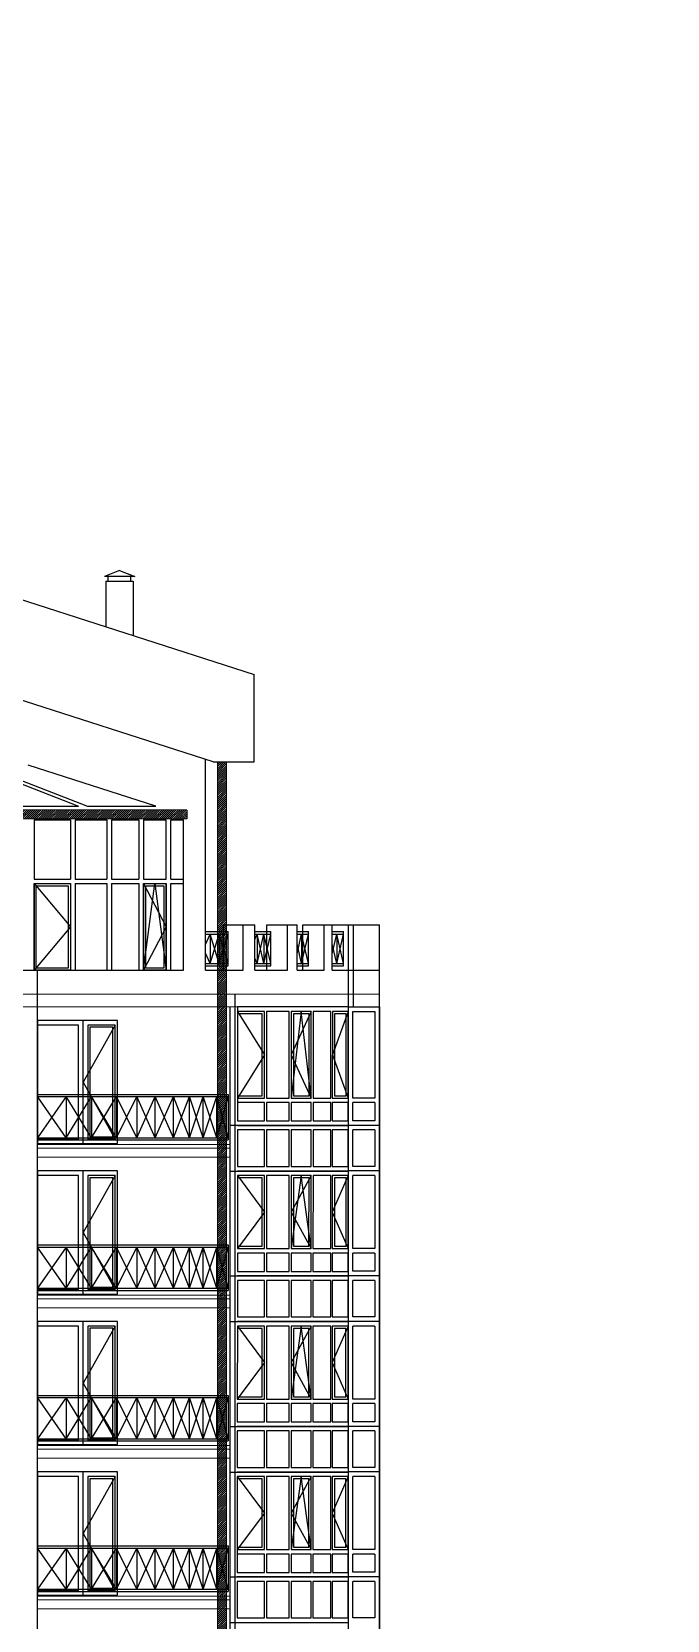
# Model space of a CAD drawing. Header units: inches. Extents: x -634 to 3638, y -6930911 to 5552.
# Drawn here: x 1466.16 to 1480.72, y 3508.83 to 3545.2 of the extents above; entities that cross this region are included whole.
import ezdxf

# ---------------------------------------------------------------- set-up
doc = ezdxf.new("R2010")
doc.units = ezdxf.units.IN
doc.header["$MEASUREMENT"] = 0
doc.linetypes.add('DASHED2', pattern=[9.525, 6.35, -3.175])
for name, color, linetype in [('ALUC', 202, 'Continuous'), ('OGRAJDENIYE', 255, 'Continuous'), ('Okno', 150, 'Continuous'), ('WALL', 243, 'Continuous')]:
    doc.layers.add(name, color=color, linetype=linetype)
doc.layers.add('ELEV', color=134, linetype='Continuous', lineweight=18)
doc.layers.add('WALL_1', color=11, linetype='Continuous', lineweight=15)
pattern_1 = [(45, (1262.311104, 3366.587935), (-0.02343928418428, 0.02343928418428), [])]

msp = doc.modelspace()

# ---------------------------------------------------------------- hatches: boundary and pattern name
at = {"layer": 'ELEV', "linetype": 'Continuous'}
h = msp.add_hatch(dxfattribs=at)
h.set_pattern_fill('ANSI31', color=256, scale=0.01044, style=0)
h.set_pattern_definition(pattern_1)
edge = h.paths.add_edge_path()
edge.add_ellipse((1445.78234, 3471.96182), major_axis=(0, 6932302.83262), ratio=0.00000001506, start_angle=89.999976115149, end_angle=270.000023884851)
edge.add_line((1445.67794, 3474.85168), (1445.67794, 3528.48347))
edge.add_line((1445.67794, 3528.48347), (1445.88675, 3528.48347))
edge.add_line((1445.88675, 3528.48347), (1445.88675, 3474.85168))
h = msp.add_hatch(dxfattribs=at)
h.set_pattern_fill('ANSI31', color=256, scale=0.01044, style=0)
h.set_pattern_definition(pattern_1)
edge = h.paths.add_edge_path()
edge.add_line((1470.41406, 3474.59067), (1470.41406, 3528.48347))
edge.add_line((1470.41406, 3528.48347), (1470.62287, 3528.48347))
edge.add_line((1470.62287, 3528.48347), (1470.62287, 3474.59067))
edge.add_ellipse((1470.51844, 3474.93555), major_axis=(-0.00005, 0.3708), ratio=0.76649681, start_angle=158.442209, end_angle=201.545203)
h = msp.add_hatch(dxfattribs=at)
h.set_pattern_fill('ANSI31', color=256, scale=0.01044, style=0)
h.set_pattern_definition(pattern_1)
h.paths.add_polyline_path([(1462.01789, 3527.18085), (1469.72024, 3527.17693), (1469.71773, 3527.38574), (1461.80908, 3527.38976), (1461.80908, 3527.18095)])

# ---------------------------------------------------------------- linework, layer by layer
at = {"layer": 'ALUC', "color": 7, "linetype": 'Continuous'}
for p, q in [((1458.15026, 3534.69584), (1471.25292, 3530.48615)), ((1470.31904, 3528.48347), (1458.15042, 3532.39306)), ((1471.25292, 3528.48347), (1471.25292, 3530.48615)), ((1470.31904, 3528.48347), (1471.25292, 3528.48347))]:
    msp.add_line(p, q, dxfattribs=at)
at = {"layer": 'ELEV', "linetype": 'Continuous', "flags": 128}
for points in [[(1470.41406, 3528.48347, 0.02088, 0.02088, 0), (1470.41406, 3474.59067, 0.02088, 0.02088, 0)], [(1470.41406, 3528.48347, 0.02088, 0.02088, 0), (1470.62287, 3528.48347, 0.02088, 0.02088, 0)], [(1470.62287, 3528.48347, 0.02088, 0.02088, 0), (1470.62287, 3474.59067, 0.02088, 0.02088, 0)], [(1461.80908, 3527.38976, 0.02088, 0.02088, 0), (1469.71773, 3527.38574, 0.02088, 0.02088, 0)], [(1469.71773, 3527.38574, 0.02088, 0.02088, 0), (1469.72024, 3527.17695, 0.02088, 0.02088, 0)], [(1461.80898, 3527.18095, 0.02088, 0.02088, 0), (1469.71762, 3527.17693, 0, 0, 0)]]:
    msp.add_lwpolyline(points, format="xyseb", dxfattribs=at)
at = {"layer": 'OGRAJDENIYE', "color": 7, "linetype": 'Continuous'}
for p, q in [((1470.14111, 3524.60001), (1470.66313, 3524.60001)), ((1470.14111, 3524.53737), (1470.66313, 3524.53737)), ((1470.14111, 3524.29989), (1470.24551, 3524.53737)), ((1470.24551, 3524.53737), (1470.24551, 3523.86919)), ((1470.24551, 3523.86919), (1470.45432, 3524.53737)), ((1470.45432, 3523.86919), (1470.24551, 3524.53737)), ((1470.45432, 3524.53737), (1470.45432, 3523.86919)), ((1470.45432, 3523.86919), (1470.66313, 3524.53737)), ((1470.66313, 3523.86919), (1470.45432, 3524.53737)), ((1470.66313, 3523.81699), (1470.66313, 3524.60001)), ((1471.26916, 3524.60001), (1471.63457, 3524.60001)), ((1471.26916, 3524.53737), (1471.63457, 3524.53737)), ((1471.26916, 3524.41863), (1471.32136, 3524.53737)), ((1471.32136, 3524.53737), (1471.32136, 3523.86919)), ((1471.32136, 3523.86919), (1471.47797, 3524.53737)), ((1471.47797, 3523.86919), (1471.32136, 3524.53737)), ((1471.47797, 3524.53737), (1471.47797, 3523.86919)), ((1471.47797, 3523.86919), (1471.63457, 3524.53737)), ((1471.63457, 3523.86919), (1471.47797, 3524.53737)), ((1471.63457, 3523.81699), (1471.63457, 3524.60001)), ((1472.23844, 3524.60001), (1472.49945, 3524.60001)), ((1472.23844, 3524.53737), (1472.49945, 3524.53737)), ((1472.23844, 3524.09192), (1472.34284, 3524.53737)), ((1472.34284, 3524.53737), (1472.34284, 3523.86919)), ((1472.34284, 3523.86919), (1472.49945, 3524.53737)), ((1472.49945, 3523.86919), (1472.34284, 3524.53737)), ((1472.49945, 3523.81699), (1472.49945, 3524.60001)), ((1473.04226, 3524.60001), (1473.30327, 3524.60001)), ((1473.04226, 3524.53737), (1473.30327, 3524.53737)), ((1473.04226, 3524.09192), (1473.14666, 3524.53737)), ((1473.14666, 3524.53737), (1473.14666, 3523.86919)), ((1473.14666, 3523.86919), (1473.30327, 3524.53737)), ((1473.30327, 3523.86919), (1473.14666, 3524.53737)), ((1473.30327, 3523.81699), (1473.30327, 3524.60001)), ((1470.24551, 3523.86919), (1470.14111, 3524.10667)), ((1471.32136, 3523.86919), (1471.26916, 3523.98793)), ((1472.34284, 3523.86919), (1472.23844, 3524.31464)), ((1473.14666, 3523.86919), (1473.04226, 3524.31464)), ((1470.14111, 3523.86919), (1470.66313, 3523.86919)), ((1470.14111, 3523.81699), (1470.66313, 3523.81699)), ((1471.26916, 3523.86919), (1471.63457, 3523.86919)), ((1471.26916, 3523.81699), (1471.63457, 3523.81699)), ((1472.23844, 3523.86919), (1472.49945, 3523.86919)), ((1472.23844, 3523.81699), (1472.49945, 3523.81699)), ((1473.04226, 3523.86919), (1473.30327, 3523.86919)), ((1473.04226, 3523.81699), (1473.30327, 3523.81699)), ((1466.29407, 3520.8728), (1470.65677, 3520.8728)), ((1466.29407, 3520.8206), (1470.65677, 3520.8206)), ((1466.29407, 3520.8206), (1466.29407, 3519.88097)), ((1466.95109, 3519.88097), (1466.29407, 3520.8206)), ((1466.95109, 3520.8206), (1466.29407, 3519.88097)), ((1467.52531, 3519.88097), (1466.95109, 3520.8206)), ((1466.95109, 3519.88097), (1467.52531, 3520.8206)), ((1466.95109, 3520.8206), (1466.95109, 3519.88097)), ((1467.52531, 3520.8206), (1467.52531, 3519.88097)), ((1467.52531, 3519.88097), (1468.09953, 3520.8206)), ((1468.09953, 3519.88097), (1467.52531, 3520.8206)), ((1468.09953, 3520.8206), (1468.09953, 3519.88097)), ((1468.09953, 3519.88097), (1468.56934, 3520.8206)), ((1468.56934, 3519.88097), (1468.09953, 3520.8206)), ((1468.56934, 3519.88097), (1468.98696, 3520.8206)), ((1468.98696, 3519.88097), (1468.56934, 3520.8206)), ((1468.56934, 3520.8206), (1468.56934, 3519.88097)), ((1468.98696, 3519.88097), (1468.98696, 3520.8206)), ((1468.98696, 3519.88097), (1469.40457, 3520.8206)), ((1469.40457, 3519.88097), (1468.98696, 3520.8206)), ((1469.40457, 3519.88097), (1469.40457, 3520.8206)), ((1469.40457, 3519.88097), (1469.76998, 3520.8206)), ((1469.76998, 3519.88097), (1469.40457, 3520.8206)), ((1469.76998, 3519.88097), (1469.76998, 3520.8206)), ((1469.76998, 3519.88097), (1470.0832, 3520.8206)), ((1470.0832, 3519.88097), (1469.76998, 3520.8206)), ((1470.0832, 3519.88097), (1470.0832, 3520.8206)), ((1470.0832, 3519.88097), (1470.39641, 3520.8206)), ((1470.39641, 3519.88097), (1470.0832, 3520.8206)), ((1470.39641, 3519.88097), (1470.39641, 3520.8206)), ((1470.39641, 3519.88097), (1470.65677, 3520.8206)), ((1470.65677, 3519.88097), (1470.39641, 3520.8206)), ((1470.65677, 3520.8728), (1470.65677, 3519.82877)), ((1466.29407, 3519.88097), (1470.65677, 3519.88097)), ((1466.29407, 3519.82877), (1470.65677, 3519.82877)), ((1466.29407, 3517.42749), (1470.65677, 3517.42749)), ((1470.65677, 3517.42749), (1470.65677, 3516.38345)), ((1466.29407, 3517.37528), (1470.65677, 3517.37528)), ((1466.29407, 3517.37528), (1466.29407, 3516.43565)), ((1466.95109, 3516.43565), (1466.29407, 3517.37528)), ((1466.95109, 3517.37528), (1466.29407, 3516.43565)), ((1467.52531, 3516.43565), (1466.95109, 3517.37528)), ((1466.95109, 3516.43565), (1467.52531, 3517.37528)), ((1466.95109, 3517.37528), (1466.95109, 3516.43565)), ((1467.52531, 3517.37528), (1467.52531, 3516.43565)), ((1467.52531, 3516.43565), (1468.09953, 3517.37528)), ((1468.09953, 3516.43565), (1467.52531, 3517.37528)), ((1468.09953, 3517.37528), (1468.09953, 3516.43565)), ((1468.09953, 3516.43565), (1468.56934, 3517.37528)), ((1468.56934, 3516.43565), (1468.09953, 3517.37528)), ((1468.56934, 3516.43565), (1468.98696, 3517.37528)), ((1468.98696, 3516.43565), (1468.56934, 3517.37528)), ((1468.56934, 3517.37528), (1468.56934, 3516.43565)), ((1468.98696, 3516.43565), (1468.98696, 3517.37528)), ((1468.98696, 3516.43565), (1469.40457, 3517.37528)), ((1469.40457, 3516.43565), (1468.98696, 3517.37528)), ((1469.40457, 3516.43565), (1469.40457, 3517.37528)), ((1469.40457, 3516.43565), (1469.76998, 3517.37528)), ((1469.76998, 3516.43565), (1469.40457, 3517.37528)), ((1469.76998, 3516.43565), (1469.76998, 3517.37528)), ((1469.76998, 3516.43565), (1470.0832, 3517.37528)), ((1470.0832, 3516.43565), (1469.76998, 3517.37528)), ((1470.0832, 3516.43565), (1470.0832, 3517.37528)), ((1470.0832, 3516.43565), (1470.39641, 3517.37528)), ((1470.39641, 3516.43565), (1470.0832, 3517.37528)), ((1470.39641, 3516.43565), (1470.39641, 3517.37528)), ((1470.39641, 3516.43565), (1470.65677, 3517.37528)), ((1470.65677, 3516.43565), (1470.39641, 3517.37528)), ((1466.29407, 3516.43565), (1470.65677, 3516.43565)), ((1466.29407, 3516.38345), (1470.65677, 3516.38345)), ((1466.29407, 3513.98217), (1470.65677, 3513.98217)), ((1466.29407, 3513.92996), (1470.65677, 3513.92996)), ((1466.29407, 3513.92996), (1466.29407, 3512.99033)), ((1466.95109, 3512.99033), (1466.29407, 3513.92996)), ((1466.95109, 3513.92996), (1466.29407, 3512.99033)), ((1467.52531, 3512.99033), (1466.95109, 3513.92996)), ((1466.95109, 3512.99033), (1467.52531, 3513.92996)), ((1466.95109, 3513.92996), (1466.95109, 3512.99033)), ((1467.52531, 3513.92996), (1467.52531, 3512.99033)), ((1467.52531, 3512.99033), (1468.09953, 3513.92996)), ((1468.09953, 3512.99033), (1467.52531, 3513.92996)), ((1468.09953, 3513.92996), (1468.09953, 3512.99033)), ((1468.09953, 3512.99033), (1468.56934, 3513.92996)), ((1468.56934, 3512.99033), (1468.09953, 3513.92996)), ((1468.56934, 3512.99033), (1468.98696, 3513.92996)), ((1468.98696, 3512.99033), (1468.56934, 3513.92996)), ((1468.56934, 3513.92996), (1468.56934, 3512.99033)), ((1468.98696, 3512.99033), (1468.98696, 3513.92996)), ((1468.98696, 3512.99033), (1469.40457, 3513.92996)), ((1469.40457, 3512.99033), (1468.98696, 3513.92996)), ((1469.40457, 3512.99033), (1469.40457, 3513.92996)), ((1469.40457, 3512.99033), (1469.76998, 3513.92996)), ((1469.76998, 3512.99033), (1469.40457, 3513.92996)), ((1469.76998, 3512.99033), (1469.76998, 3513.92996)), ((1469.76998, 3512.99033), (1470.0832, 3513.92996)), ((1470.0832, 3512.99033), (1469.76998, 3513.92996)), ((1470.0832, 3512.99033), (1470.0832, 3513.92996)), ((1470.0832, 3512.99033), (1470.39641, 3513.92996)), ((1470.39641, 3512.99033), (1470.0832, 3513.92996)), ((1470.39641, 3512.99033), (1470.39641, 3513.92996)), ((1470.39641, 3512.99033), (1470.65677, 3513.92996)), ((1470.65677, 3512.99033), (1470.39641, 3513.92996)), ((1470.65677, 3513.98217), (1470.65677, 3512.93813)), ((1466.29407, 3512.99033), (1470.65677, 3512.99033)), ((1466.29407, 3512.93813), (1470.65677, 3512.93813)), ((1466.29407, 3510.53685), (1470.65677, 3510.53685)), ((1470.65677, 3510.53685), (1470.65677, 3509.49281)), ((1466.29407, 3510.48464), (1470.65677, 3510.48464)), ((1466.29407, 3510.48464), (1466.29407, 3509.54501)), ((1466.95109, 3509.54501), (1466.29407, 3510.48464)), ((1466.95109, 3510.48464), (1466.29407, 3509.54501)), ((1467.52531, 3509.54501), (1466.95109, 3510.48464)), ((1466.95109, 3509.54501), (1467.52531, 3510.48464)), ((1466.95109, 3510.48464), (1466.95109, 3509.54501)), ((1467.52531, 3510.48464), (1467.52531, 3509.54501)), ((1467.52531, 3509.54501), (1468.09953, 3510.48464)), ((1468.09953, 3509.54501), (1467.52531, 3510.48464)), ((1468.09953, 3510.48464), (1468.09953, 3509.54501)), ((1468.09953, 3509.54501), (1468.56934, 3510.48464)), ((1468.56934, 3509.54501), (1468.09953, 3510.48464)), ((1468.56934, 3509.54501), (1468.98696, 3510.48464)), ((1468.98696, 3509.54501), (1468.56934, 3510.48464)), ((1468.56934, 3510.48464), (1468.56934, 3509.54501)), ((1468.98696, 3509.54501), (1468.98696, 3510.48464)), ((1468.98696, 3509.54501), (1469.40457, 3510.48464)), ((1469.40457, 3509.54501), (1468.98696, 3510.48464)), ((1469.40457, 3509.54501), (1469.40457, 3510.48464)), ((1469.40457, 3509.54501), (1469.76998, 3510.48464)), ((1469.76998, 3509.54501), (1469.40457, 3510.48464)), ((1469.76998, 3509.54501), (1469.76998, 3510.48464)), ((1469.76998, 3509.54501), (1470.0832, 3510.48464)), ((1470.0832, 3509.54501), (1469.76998, 3510.48464)), ((1470.0832, 3509.54501), (1470.0832, 3510.48464)), ((1470.0832, 3509.54501), (1470.39641, 3510.48464)), ((1470.39641, 3509.54501), (1470.0832, 3510.48464)), ((1470.39641, 3509.54501), (1470.39641, 3510.48464)), ((1470.39641, 3509.54501), (1470.65677, 3510.48464)), ((1470.65677, 3509.54501), (1470.39641, 3510.48464)), ((1466.29407, 3509.54501), (1470.65677, 3509.54501)), ((1466.29407, 3509.49281), (1470.65677, 3509.49281))]:
    msp.add_line(p, q, dxfattribs=at)
at = {"layer": 'Okno', "color": 7, "linetype": 'Continuous'}
for p, q in [((1464.80816, 3528.41075), (1467.23443, 3527.47111)), ((1465.01052, 3528.41075), (1467.4368, 3527.47111)), ((1469.00285, 3527.47111), (1466.07824, 3528.41075)), ((1465.34872, 3527.47111), (1467.23443, 3527.47111)), ((1467.4368, 3527.47111), (1469.00285, 3527.47111)), ((1466.21239, 3527.1579), (1467.04754, 3527.1579)), ((1466.21239, 3527.1579), (1466.21239, 3525.80066)), ((1467.04754, 3527.1579), (1467.04754, 3525.80066)), ((1467.15194, 3527.1579), (1467.88268, 3527.1579)), ((1467.15194, 3527.1579), (1467.15194, 3525.80066)), ((1467.88268, 3527.1579), (1467.88268, 3525.80066)), ((1467.98709, 3527.1579), (1468.61342, 3527.1579)), ((1467.98709, 3527.1579), (1467.98709, 3525.80066)), ((1468.61342, 3527.1579), (1468.61342, 3525.80066)), ((1468.71783, 3527.1579), (1469.23976, 3527.1579)), ((1468.71783, 3527.1579), (1468.71783, 3525.80066)), ((1469.23976, 3525.80066), (1469.23976, 3527.1579)), ((1469.34417, 3525.80066), (1469.34417, 3527.1579)), ((1469.34417, 3527.1579), (1469.6344, 3527.1579)), ((1466.21239, 3525.80066), (1467.04754, 3525.80066)), ((1467.15194, 3525.80066), (1467.88268, 3525.80066)), ((1467.98709, 3525.80066), (1468.61342, 3525.80066)), ((1468.71783, 3525.80066), (1469.23976, 3525.80066)), ((1469.34417, 3525.80066), (1469.6344, 3525.80066)), ((1466.21239, 3525.69625), (1466.21239, 3523.71258)), ((1466.21239, 3525.69625), (1467.04754, 3525.69625)), ((1467.04754, 3525.69625), (1467.04754, 3523.71258)), ((1467.15194, 3525.69625), (1467.15194, 3523.71258)), ((1467.15194, 3525.69625), (1467.88268, 3525.69625)), ((1467.88268, 3525.69625), (1467.88268, 3523.71258)), ((1467.98709, 3525.69625), (1467.98709, 3523.71258)), ((1467.98709, 3525.69625), (1468.61342, 3525.69625)), ((1468.61342, 3525.69625), (1468.61342, 3523.71258)), ((1468.71783, 3525.69625), (1468.71783, 3523.71258)), ((1468.71783, 3525.69625), (1469.23976, 3525.69625)), ((1469.23976, 3523.71258), (1469.23976, 3525.69625)), ((1469.34417, 3523.71258), (1469.34417, 3525.69625)), ((1469.34417, 3525.69625), (1469.6344, 3525.69625)), ((1474.01962, 3520.78908), (1473.51743, 3520.78908)), ((1474.01962, 3520.68468), (1473.51743, 3520.68468)), ((1474.12402, 3520.16266), (1473.41303, 3520.16266)), ((1474.01962, 3520.26706), (1473.51743, 3520.26706)), ((1474.01962, 3520.05825), (1473.51743, 3520.05825)), ((1474.12402, 3519.11862), (1473.41303, 3519.11862)), ((1474.01962, 3519.22302), (1473.51743, 3519.22302)), ((1474.01962, 3519.01422), (1473.51743, 3519.01422)), ((1474.01962, 3517.34376), (1473.51743, 3517.34376)), ((1474.01962, 3517.23936), (1473.51743, 3517.23936)), ((1474.12402, 3516.71734), (1473.41303, 3516.71734)), ((1474.01962, 3516.82174), (1473.51743, 3516.82174)), ((1474.01962, 3516.61293), (1473.51743, 3516.61293)), ((1474.12402, 3515.6733), (1473.41303, 3515.6733)), ((1474.01962, 3515.7777), (1473.51743, 3515.7777)), ((1474.01962, 3515.5689), (1473.51743, 3515.5689)), ((1474.01962, 3513.89844), (1473.51743, 3513.89844)), ((1474.01962, 3513.79404), (1473.51743, 3513.79404)), ((1474.12402, 3513.27202), (1473.41303, 3513.27202)), ((1474.01962, 3513.37642), (1473.51743, 3513.37642)), ((1474.01962, 3513.16761), (1473.51743, 3513.16761)), ((1474.01962, 3512.33238), (1473.51743, 3512.33238)), ((1474.12402, 3512.22798), (1473.41303, 3512.22798)), ((1474.01962, 3512.12358), (1473.51743, 3512.12358)), ((1474.01962, 3510.45312), (1473.51743, 3510.45312)), ((1474.01962, 3510.34872), (1473.51743, 3510.34872)), ((1474.12402, 3509.8267), (1473.41303, 3509.8267)), ((1474.01962, 3509.9311), (1473.51743, 3509.9311)), ((1474.01962, 3509.72229), (1473.51743, 3509.72229)), ((1474.01962, 3508.88706), (1473.51743, 3508.88706))]:
    msp.add_line(p, q, dxfattribs=at)
at = {"layer": 'Okno', "color": 7, "linetype": 'DASHED2', "ltscale": 0.4}
for p, q in [((1466.21239, 3525.69625), (1467.04754, 3524.70442)), ((1468.71783, 3525.69625), (1469.23976, 3524.70442)), ((1468.71783, 3523.71258), (1468.9788, 3525.69625)), ((1468.9788, 3525.69625), (1469.23976, 3523.71258)), ((1467.04754, 3524.70442), (1466.21239, 3523.71258)), ((1469.23976, 3524.70442), (1468.71783, 3523.71258)), ((1470.87028, 3522.77161), (1471.49044, 3521.77971)), ((1472.33262, 3522.77146), (1472.10131, 3520.78782)), ((1472.56372, 3522.77144), (1472.10141, 3521.77965)), ((1472.56351, 3520.78777), (1472.33262, 3522.77146)), ((1473.41146, 3522.77135), (1473.04565, 3521.77955)), ((1468.0686, 3522.45974), (1467.33778, 3521.15469)), ((1471.49044, 3521.77971), (1470.87007, 3520.78795)), ((1472.10141, 3521.77965), (1472.56351, 3520.78777)), ((1473.04565, 3521.77955), (1473.41125, 3520.78768)), ((1467.33778, 3521.15469), (1468.0686, 3519.84965)), ((1468.0686, 3519.01442), (1467.33778, 3517.70937)), ((1470.86988, 3519.01308), (1471.49006, 3518.17779)), ((1472.33223, 3519.01293), (1472.10095, 3517.3425)), ((1472.56333, 3519.01291), (1472.10104, 3518.17773)), ((1472.56315, 3517.34245), (1472.33223, 3519.01293)), ((1473.41107, 3519.01282), (1473.04527, 3518.17763)), ((1471.49006, 3518.17779), (1470.86971, 3517.34263)), ((1472.10104, 3518.17773), (1472.56315, 3517.34245)), ((1473.04527, 3518.17763), (1473.41089, 3517.34236)), ((1467.33778, 3517.70937), (1468.0686, 3516.40433)), ((1468.0686, 3515.5691), (1467.33778, 3514.26405)), ((1470.86952, 3515.56776), (1471.4897, 3514.73247)), ((1472.33186, 3515.56761), (1472.10059, 3513.89718)), ((1472.56297, 3515.56759), (1472.10067, 3514.73241)), ((1472.56279, 3513.89713), (1472.33186, 3515.56761)), ((1473.41071, 3515.5675), (1473.04491, 3514.73231)), ((1471.4897, 3514.73247), (1470.86935, 3513.89731)), ((1472.10067, 3514.73241), (1472.56279, 3513.89713)), ((1473.04491, 3514.73231), (1473.41053, 3513.89704)), ((1467.33778, 3514.26405), (1468.0686, 3512.95901)), ((1468.0686, 3512.12378), (1467.33778, 3510.81874)), ((1470.86916, 3512.12244), (1471.48934, 3511.28715)), ((1472.3315, 3512.12229), (1472.10022, 3510.45186)), ((1472.5626, 3512.12227), (1472.10031, 3511.28709)), ((1472.56243, 3510.45181), (1472.3315, 3512.12229)), ((1473.41034, 3512.12218), (1473.04455, 3511.28699)), ((1471.48934, 3511.28715), (1470.86898, 3510.45199)), ((1472.10031, 3511.28709), (1472.56243, 3510.45181)), ((1473.04455, 3511.28699), (1473.41017, 3510.45172)), ((1467.33778, 3510.81874), (1468.0686, 3509.51369))]:
    msp.add_line(p, q, dxfattribs=at)
at = {"layer": 'Okno', "color": 7}
for p, q in [((1467.33778, 3519.74525), (1467.33778, 3522.56414)), ((1467.33778, 3516.29993), (1467.33778, 3519.11882)), ((1467.33778, 3512.85461), (1467.33778, 3515.6735)), ((1467.33778, 3509.40929), (1467.33778, 3512.22818))]:
    msp.add_line(p, q, dxfattribs=at)
at = {"layer": 'Okno', "color": 7, "linetype": 'Continuous'}
for points in [[(1466.21239, 3525.69625), (1467.04754, 3525.69625), (1467.04754, 3523.71258), (1466.21239, 3523.71258)], [(1466.26459, 3525.64405), (1466.99534, 3525.64405), (1466.99534, 3523.76479), (1466.26459, 3523.76479), (1466.26459, 3525.64405)], [(1468.71783, 3525.69625), (1469.23976, 3525.69625), (1469.23976, 3523.71258), (1468.71783, 3523.71258)], [(1468.77003, 3525.64405), (1469.18756, 3525.64405), (1469.18756, 3523.76479), (1468.77003, 3523.76479), (1468.77003, 3525.64405)], [(1473.41303, 3522.87715), (1474.12402, 3522.87715), (1474.12402, 3475.3735), (1473.41303, 3475.3735)]]:
    msp.add_lwpolyline(points, close=True, dxfattribs=at)
at = {"layer": 'Okno', "color": 7}
for points in [[(1470.87001, 3520.16152), (1473.41778, 3520.16126), (1473.41806, 3522.87575), (1470.87029, 3522.87602), (1470.87002, 3520.26593)], [(1470.71329, 3519.1175), (1473.41767, 3519.11722), (1473.41778, 3520.16126), (1470.7134, 3520.16154)], [(1470.71304, 3516.71622), (1473.41742, 3516.71594), (1473.41767, 3519.11722), (1470.8699, 3519.11749)], [(1470.71293, 3515.67218), (1473.41731, 3515.6719), (1473.41742, 3516.71594), (1470.86964, 3516.7162)], [(1470.71268, 3513.2709), (1473.41705, 3513.27062), (1473.41731, 3515.6719), (1470.86953, 3515.67217)], [(1470.71257, 3512.22686), (1473.41694, 3512.22658), (1473.41705, 3513.27062), (1470.86928, 3513.27088)], [(1470.71231, 3509.82558), (1473.41669, 3509.8253), (1473.41694, 3512.22658), (1470.86917, 3512.22685)], [(1470.86916, 3512.12244), (1470.86893, 3509.92997)], [(1470.7122, 3508.78154), (1473.41658, 3508.78126), (1473.41669, 3509.8253), (1470.86892, 3509.82556)], [(1470.86891, 3509.72116), (1470.86882, 3508.88593)]]:
    msp.add_lwpolyline(points, dxfattribs=at)
for points in [[(1468.12081, 3522.56414), (1466.29407, 3522.56414), (1466.29407, 3519.74525), (1468.12081, 3519.74525)], [(1471.49055, 3522.77155), (1470.87028, 3522.77161), (1470.87007, 3520.78795), (1471.49034, 3520.78788)], [(1471.43834, 3522.71935), (1470.87027, 3522.71941), (1470.87008, 3520.84015), (1471.43814, 3520.84009), (1471.43834, 3522.71935)], [(1472.05706, 3522.77149), (1471.53985, 3522.77154), (1471.53965, 3520.78788), (1472.05685, 3520.78782)], [(1472.56372, 3522.77144), (1472.10152, 3522.77149), (1472.10131, 3520.78782), (1472.56351, 3520.78777)], [(1472.51151, 3522.71924), (1472.15371, 3522.71928), (1472.15352, 3520.84001), (1472.51132, 3520.83997), (1472.51151, 3522.71924)], [(1473.01133, 3522.77139), (1472.60323, 3522.77143), (1472.60302, 3520.78776), (1473.01112, 3520.78772)], [(1473.41146, 3522.77135), (1473.04575, 3522.77139), (1473.04555, 3520.78772), (1473.41125, 3520.78768)], [(1473.35925, 3522.71915), (1473.09795, 3522.71918), (1473.09775, 3520.83991), (1473.35906, 3520.83989), (1473.35925, 3522.71915)], [(1467.23337, 3522.45974), (1466.29407, 3522.45974), (1466.29407, 3519.84965), (1467.23337, 3519.84965), (1467.23337, 3522.45974)], [(1468.0686, 3522.45974), (1467.44218, 3522.45974), (1467.44218, 3519.84965), (1468.0686, 3519.84965), (1468.0686, 3522.45974)], [(1468.0164, 3522.40754), (1467.49438, 3522.40754), (1467.49438, 3519.90185), (1468.0164, 3519.90185), (1468.0164, 3522.40754)], [(1471.49033, 3520.68348), (1470.87006, 3520.68354), (1470.87002, 3520.26593), (1471.49028, 3520.26586)], [(1472.05684, 3520.68342), (1471.53963, 3520.68347), (1471.53959, 3520.26586), (1472.0568, 3520.2658)], [(1472.5635, 3520.68336), (1472.1013, 3520.68341), (1472.10125, 3520.2658), (1472.56346, 3520.26575)], [(1473.01111, 3520.68332), (1472.60301, 3520.68336), (1472.60296, 3520.26575), (1473.01107, 3520.2657)], [(1473.41124, 3520.68327), (1473.04554, 3520.68331), (1473.04549, 3520.2657), (1473.4112, 3520.26566)], [(1471.49026, 3520.05705), (1470.86999, 3520.05712), (1470.86991, 3519.22189), (1471.49017, 3519.22183)], [(1472.05677, 3520.057), (1471.53957, 3520.05705), (1471.53948, 3519.22182), (1472.05669, 3519.22177)], [(1472.56344, 3520.05694), (1472.10123, 3520.05699), (1472.10115, 3519.22176), (1472.56335, 3519.22171)], [(1473.01105, 3520.0569), (1472.60294, 3520.05694), (1472.60285, 3519.22171), (1473.01096, 3519.22167)], [(1473.41118, 3520.05685), (1473.04547, 3520.05689), (1473.04538, 3519.22166), (1473.41109, 3519.22162)], [(1468.12081, 3519.11882), (1466.29407, 3519.11882), (1466.29407, 3516.29993), (1468.12081, 3516.29993)], [(1467.23337, 3519.01442), (1466.29407, 3519.01442), (1466.29407, 3516.40433), (1467.23337, 3516.40433), (1467.23337, 3519.01442)], [(1468.0686, 3519.01442), (1467.44218, 3519.01442), (1467.44218, 3516.40433), (1468.0686, 3516.40433), (1468.0686, 3519.01442)], [(1468.0164, 3518.96222), (1467.49438, 3518.96222), (1467.49438, 3516.45653), (1468.0164, 3516.45653), (1468.0164, 3518.96222)], [(1471.49015, 3519.01302), (1470.86988, 3519.01308), (1470.86971, 3517.34263), (1471.48998, 3517.34256)], [(1471.43794, 3518.96082), (1470.86988, 3518.96088), (1470.86971, 3517.39483), (1471.43778, 3517.39477), (1471.43794, 3518.96082)], [(1472.05666, 3519.01296), (1471.53946, 3519.01301), (1471.53928, 3517.34256), (1472.05649, 3517.3425)], [(1472.56333, 3519.01291), (1472.10112, 3519.01295), (1472.10095, 3517.3425), (1472.56315, 3517.34245)], [(1472.51112, 3518.96071), (1472.15332, 3518.96075), (1472.15315, 3517.39469), (1472.51096, 3517.39465), (1472.51112, 3518.96071)], [(1473.01094, 3519.01286), (1472.60283, 3519.0129), (1472.60266, 3517.34244), (1473.01076, 3517.3424)], [(1473.41107, 3519.01282), (1473.04536, 3519.01286), (1473.04518, 3517.3424), (1473.41089, 3517.34236)], [(1473.35886, 3518.96062), (1473.09756, 3518.96065), (1473.09739, 3517.39459), (1473.3587, 3517.39457), (1473.35886, 3518.96062)], [(1471.48996, 3517.23816), (1470.8697, 3517.23822), (1470.86965, 3516.82061), (1471.48992, 3516.82054)], [(1472.05648, 3517.2381), (1471.53927, 3517.23815), (1471.53923, 3516.82054), (1472.05643, 3516.82048)], [(1472.56314, 3517.23804), (1472.10094, 3517.23809), (1472.10089, 3516.82048), (1472.5631, 3516.82043)], [(1473.01075, 3517.238), (1472.60264, 3517.23804), (1472.6026, 3516.82043), (1473.01071, 3516.82038)], [(1473.41088, 3517.23795), (1473.04517, 3517.23799), (1473.04513, 3516.82038), (1473.41084, 3516.82034)], [(1471.4899, 3516.61174), (1470.86963, 3516.6118), (1470.86954, 3515.77657), (1471.48981, 3515.77651)], [(1472.05641, 3516.61168), (1471.53921, 3516.61173), (1471.53912, 3515.7765), (1472.05632, 3515.77645)], [(1472.56307, 3516.61162), (1472.10087, 3516.61167), (1472.10078, 3515.77644), (1472.56299, 3515.77639)], [(1473.01068, 3516.61158), (1472.60258, 3516.61162), (1472.60249, 3515.77639), (1473.0106, 3515.77635)], [(1473.41081, 3516.61153), (1473.04511, 3516.61157), (1473.04502, 3515.77634), (1473.41073, 3515.7763)], [(1468.12081, 3515.6735), (1466.29407, 3515.6735), (1466.29407, 3512.85461), (1468.12081, 3512.85461)], [(1467.23337, 3515.5691), (1466.29407, 3515.5691), (1466.29407, 3512.95901), (1467.23337, 3512.95901), (1467.23337, 3515.5691)], [(1468.0686, 3515.5691), (1467.44218, 3515.5691), (1467.44218, 3512.95901), (1468.0686, 3512.95901), (1468.0686, 3515.5691)], [(1468.0164, 3515.5169), (1467.49438, 3515.5169), (1467.49438, 3513.01121), (1468.0164, 3513.01121), (1468.0164, 3515.5169)], [(1471.48979, 3515.5677), (1470.86952, 3515.56776), (1470.86935, 3513.89731), (1471.48961, 3513.89724)], [(1471.43758, 3515.5155), (1470.86952, 3515.51556), (1470.86935, 3513.94951), (1471.43742, 3513.94945), (1471.43758, 3515.5155)], [(1472.0563, 3515.56764), (1471.5391, 3515.56769), (1471.53892, 3513.89724), (1472.05613, 3513.89718)], [(1472.56297, 3515.56759), (1472.10076, 3515.56763), (1472.10059, 3513.89718), (1472.56279, 3513.89713)], [(1472.51076, 3515.51539), (1472.15296, 3515.51543), (1472.15279, 3513.94937), (1472.51059, 3513.94934), (1472.51076, 3515.51539)], [(1473.01057, 3515.56754), (1472.60247, 3515.56758), (1472.60229, 3513.89712), (1473.0104, 3513.89708)], [(1473.41071, 3515.5675), (1473.045, 3515.56754), (1473.04482, 3513.89708), (1473.41053, 3513.89704)], [(1473.3585, 3515.5153), (1473.09719, 3515.51533), (1473.09703, 3513.94927), (1473.35833, 3513.94925), (1473.3585, 3515.5153)], [(1471.4896, 3513.79284), (1470.86934, 3513.7929), (1470.86929, 3513.37529), (1471.48956, 3513.37522)], [(1472.05611, 3513.79278), (1471.53891, 3513.79283), (1471.53887, 3513.37522), (1472.05607, 3513.37516)], [(1472.56278, 3513.79272), (1472.10057, 3513.79277), (1472.10053, 3513.37516), (1472.56273, 3513.37511)], [(1473.01039, 3513.79268), (1472.60228, 3513.79272), (1472.60224, 3513.37511), (1473.01034, 3513.37506)], [(1473.41052, 3513.79264), (1473.04481, 3513.79267), (1473.04477, 3513.37506), (1473.41047, 3513.37502)], [(1471.48954, 3513.16642), (1470.86927, 3513.16648), (1470.86918, 3512.33125), (1471.48945, 3512.33119)], [(1472.05605, 3513.16636), (1471.53884, 3513.16641), (1471.53876, 3512.33118), (1472.05596, 3512.33113)], [(1472.56271, 3513.1663), (1472.10051, 3513.16635), (1472.10042, 3512.33112), (1472.56262, 3512.33107)], [(1473.01032, 3513.16626), (1472.60222, 3513.1663), (1472.60213, 3512.33107), (1473.01023, 3512.33103)], [(1473.41045, 3513.16621), (1473.04475, 3513.16625), (1473.04466, 3512.33102), (1473.41037, 3512.33098)], [(1468.12081, 3512.22818), (1466.29407, 3512.22818), (1466.29407, 3509.40929), (1468.12081, 3509.40929)], [(1467.23337, 3512.12378), (1466.29407, 3512.12378), (1466.29407, 3509.51369), (1467.23337, 3509.51369), (1467.23337, 3512.12378)], [(1468.0686, 3512.12378), (1467.44218, 3512.12378), (1467.44218, 3509.51369), (1468.0686, 3509.51369), (1468.0686, 3512.12378)], [(1468.0164, 3512.07158), (1467.49438, 3512.07158), (1467.49438, 3509.56589), (1468.0164, 3509.56589), (1468.0164, 3512.07158)], [(1471.48943, 3512.12238), (1470.86916, 3512.12244), (1470.86898, 3510.45199), (1471.48925, 3510.45192)], [(1471.43722, 3512.07018), (1470.86915, 3512.07024), (1470.86899, 3510.50419), (1471.43706, 3510.50413), (1471.43722, 3512.07018)], [(1472.05594, 3512.12232), (1471.53873, 3512.12237), (1471.53856, 3510.45192), (1472.05576, 3510.45186)], [(1472.5626, 3512.12227), (1472.1004, 3512.12231), (1472.10022, 3510.45186), (1472.56243, 3510.45181)], [(1472.5104, 3512.07007), (1472.1526, 3512.07011), (1472.15243, 3510.50405), (1472.51023, 3510.50402), (1472.5104, 3512.07007)], [(1473.01021, 3512.12222), (1472.60211, 3512.12226), (1472.60193, 3510.4518), (1473.01004, 3510.45176)], [(1473.41034, 3512.12218), (1473.04464, 3512.12222), (1473.04446, 3510.45176), (1473.41017, 3510.45172)], [(1473.35814, 3512.06998), (1473.09683, 3512.07001), (1473.09667, 3510.50395), (1473.35797, 3510.50393), (1473.35814, 3512.06998)], [(1471.48924, 3510.34752), (1470.86897, 3510.34758), (1470.86893, 3509.92997), (1471.4892, 3509.9299)], [(1472.05575, 3510.34746), (1471.53855, 3510.34751), (1471.5385, 3509.9299), (1472.05571, 3509.92984)], [(1472.56242, 3510.3474), (1472.10021, 3510.34745), (1472.10017, 3509.92984), (1472.56237, 3509.92979)], [(1473.01003, 3510.34736), (1472.60192, 3510.3474), (1472.60188, 3509.92979), (1473.00998, 3509.92974)], [(1473.41016, 3510.34732), (1473.04445, 3510.34735), (1473.04441, 3509.92974), (1473.41011, 3509.9297)], [(1471.48917, 3509.7211), (1470.86891, 3509.72116), (1470.86882, 3508.88593), (1471.48909, 3508.88587)], [(1472.05569, 3509.72104), (1471.53848, 3509.72109), (1471.53839, 3508.88586), (1472.0556, 3508.88581)], [(1472.56235, 3509.72098), (1472.10015, 3509.72103), (1472.10006, 3508.8858), (1472.56226, 3508.88575)], [(1473.00996, 3509.72094), (1472.60185, 3509.72098), (1472.60177, 3508.88575), (1473.00987, 3508.88571)], [(1473.41009, 3509.72089), (1473.04438, 3509.72093), (1473.0443, 3508.8857), (1473.41, 3508.88566)]]:
    msp.add_lwpolyline(points, close=True, dxfattribs=at)
at = {"layer": 'Okno', "color": 7, "linetype": 'Continuous'}
for points in [[(1473.51743, 3520.78908), (1473.51743, 3522.77275), (1473.51743, 3522.77275), (1474.01962, 3522.77275), (1474.01962, 3520.78908)], [(1473.51743, 3520.26706), (1473.51743, 3520.68468)], [(1474.01962, 3520.68468), (1474.01962, 3520.26706)], [(1473.51743, 3519.22302), (1473.51743, 3520.05825)], [(1474.01962, 3520.05825), (1474.01962, 3519.22302)], [(1473.51743, 3517.34376), (1473.51743, 3519.01422)], [(1474.01962, 3519.01422), (1474.01962, 3517.34376)], [(1473.51743, 3516.82174), (1473.51743, 3517.23936)], [(1474.01962, 3517.23936), (1474.01962, 3516.82174)], [(1473.51743, 3515.7777), (1473.51743, 3516.61293)], [(1474.01962, 3516.61293), (1474.01962, 3515.7777)], [(1473.51743, 3513.89844), (1473.51743, 3515.5689)], [(1474.01962, 3515.5689), (1474.01962, 3513.89844)], [(1473.51743, 3513.37642), (1473.51743, 3513.79404)], [(1474.01962, 3513.79404), (1474.01962, 3513.37642)], [(1473.51743, 3512.33238), (1473.51743, 3513.16761)], [(1474.01962, 3513.16761), (1474.01962, 3512.33238)], [(1473.51743, 3510.45312), (1473.51743, 3512.12358)], [(1474.01962, 3512.12358), (1474.01962, 3510.45312)], [(1473.51743, 3509.9311), (1473.51743, 3510.34872)], [(1474.01962, 3510.34872), (1474.01962, 3509.9311)], [(1473.51743, 3508.88706), (1473.51743, 3509.72229)], [(1474.01962, 3509.72229), (1474.01962, 3508.88706)]]:
    msp.add_lwpolyline(points, dxfattribs=at)
at = {"layer": 'WALL', "linetype": 'Continuous'}
for p, q in [((1468.17301, 3532.8613), (1467.82496, 3532.72997)), ((1468.52107, 3532.72997), (1467.82496, 3532.72997)), ((1467.91266, 3532.62035), (1467.91266, 3532.72997)), ((1468.17301, 3532.8613), (1468.52107, 3532.72997)), ((1468.43337, 3532.62035), (1468.43337, 3532.72997))]:
    msp.add_line(p, q, dxfattribs=at)
at = {"layer": 'WALL', "color": 7, "linetype": 'Continuous'}
for p, q in [((1467.8598, 3532.62035), (1467.8598, 3531.57631)), ((1467.8598, 3532.62035), (1468.48622, 3532.62035)), ((1468.48622, 3532.62035), (1468.48622, 3531.37505))]:
    msp.add_line(p, q, dxfattribs=at)
at = {"layer": 'WALL', "color": 7}
for p, q in [((1470.14111, 3523.71258), (1470.14111, 3528.54063)), ((1469.6344, 3523.71258), (1469.6344, 3527.1579)), ((1470.55329, 3523.71258), (1470.55329, 3524.75662)), ((1470.55329, 3524.75662), (1471.26916, 3524.75662)), ((1471.00446, 3523.71258), (1471.00446, 3524.75662)), ((1471.26916, 3523.71258), (1471.26916, 3524.75662)), ((1471.54258, 3523.71258), (1471.54258, 3524.75662)), ((1471.54258, 3524.75662), (1472.23844, 3524.75662)), ((1472.0151, 3523.71258), (1472.0151, 3524.75662)), ((1472.23844, 3523.71258), (1472.23844, 3524.75662)), ((1472.37047, 3523.71258), (1472.37047, 3524.75662)), ((1472.37047, 3524.75662), (1474.12401, 3524.75662)), ((1472.85946, 3523.71258), (1472.85946, 3524.75662)), ((1473.04226, 3523.71258), (1473.04226, 3524.75662)), ((1473.41303, 3474.59047), (1473.41303, 3524.75642)), ((1473.53213, 3522.87735), (1473.53213, 3524.75662)), ((1473.53213, 3523.71258), (1473.53213, 3524.75662)), ((1473.53213, 3523.71258), (1473.53213, 3524.75662)), ((1474.12401, 3474.59067), (1474.12434, 3524.75662)), ((1461.67047, 3523.71258), (1469.6344, 3523.71258)), ((1466.29407, 3474.59067), (1466.29407, 3523.71258)), ((1470.14111, 3523.71258), (1471.00446, 3523.71258)), ((1471.26916, 3523.71258), (1472.0151, 3523.71258)), ((1472.23844, 3523.71258), (1472.85946, 3523.71258)), ((1473.04226, 3523.71258), (1474.12401, 3523.71258)), ((1470.70897, 3474.85168), (1470.70897, 3522.87735)), ((1470.8131, 3475.37237), (1470.81812, 3523.16835)), ((1473.41335, 3474.85168), (1473.41335, 3522.87735))]:
    msp.add_line(p, q, dxfattribs=at)
at = {"layer": 'WALL_1', "color": 7, "linetype": 'Continuous'}
for p, q in [((1474.12401, 3523.16968), (1442.1765, 3523.16968)), ((1474.12401, 3522.87735), (1442.1765, 3522.87735)), ((1466.29407, 3519.72436), (1470.70897, 3519.72436)), ((1466.29407, 3519.64084), (1470.70897, 3519.64084)), ((1466.29407, 3519.43203), (1470.70897, 3519.43203)), ((1466.29407, 3516.27905), (1470.70897, 3516.27905)), ((1466.29407, 3516.19552), (1470.70897, 3516.19552)), ((1466.29407, 3515.98671), (1470.70897, 3515.98671)), ((1466.29407, 3512.83373), (1470.70897, 3512.83373)), ((1466.29407, 3512.7502), (1470.70897, 3512.7502)), ((1466.29407, 3512.5414), (1470.70897, 3512.5414)), ((1466.29407, 3509.38841), (1470.70897, 3509.38841)), ((1466.29407, 3509.30488), (1470.70897, 3509.30488)), ((1466.29407, 3509.09608), (1470.70897, 3509.09608))]:
    msp.add_line(p, q, dxfattribs=at)

doc.saveas('drawing.dxf')
